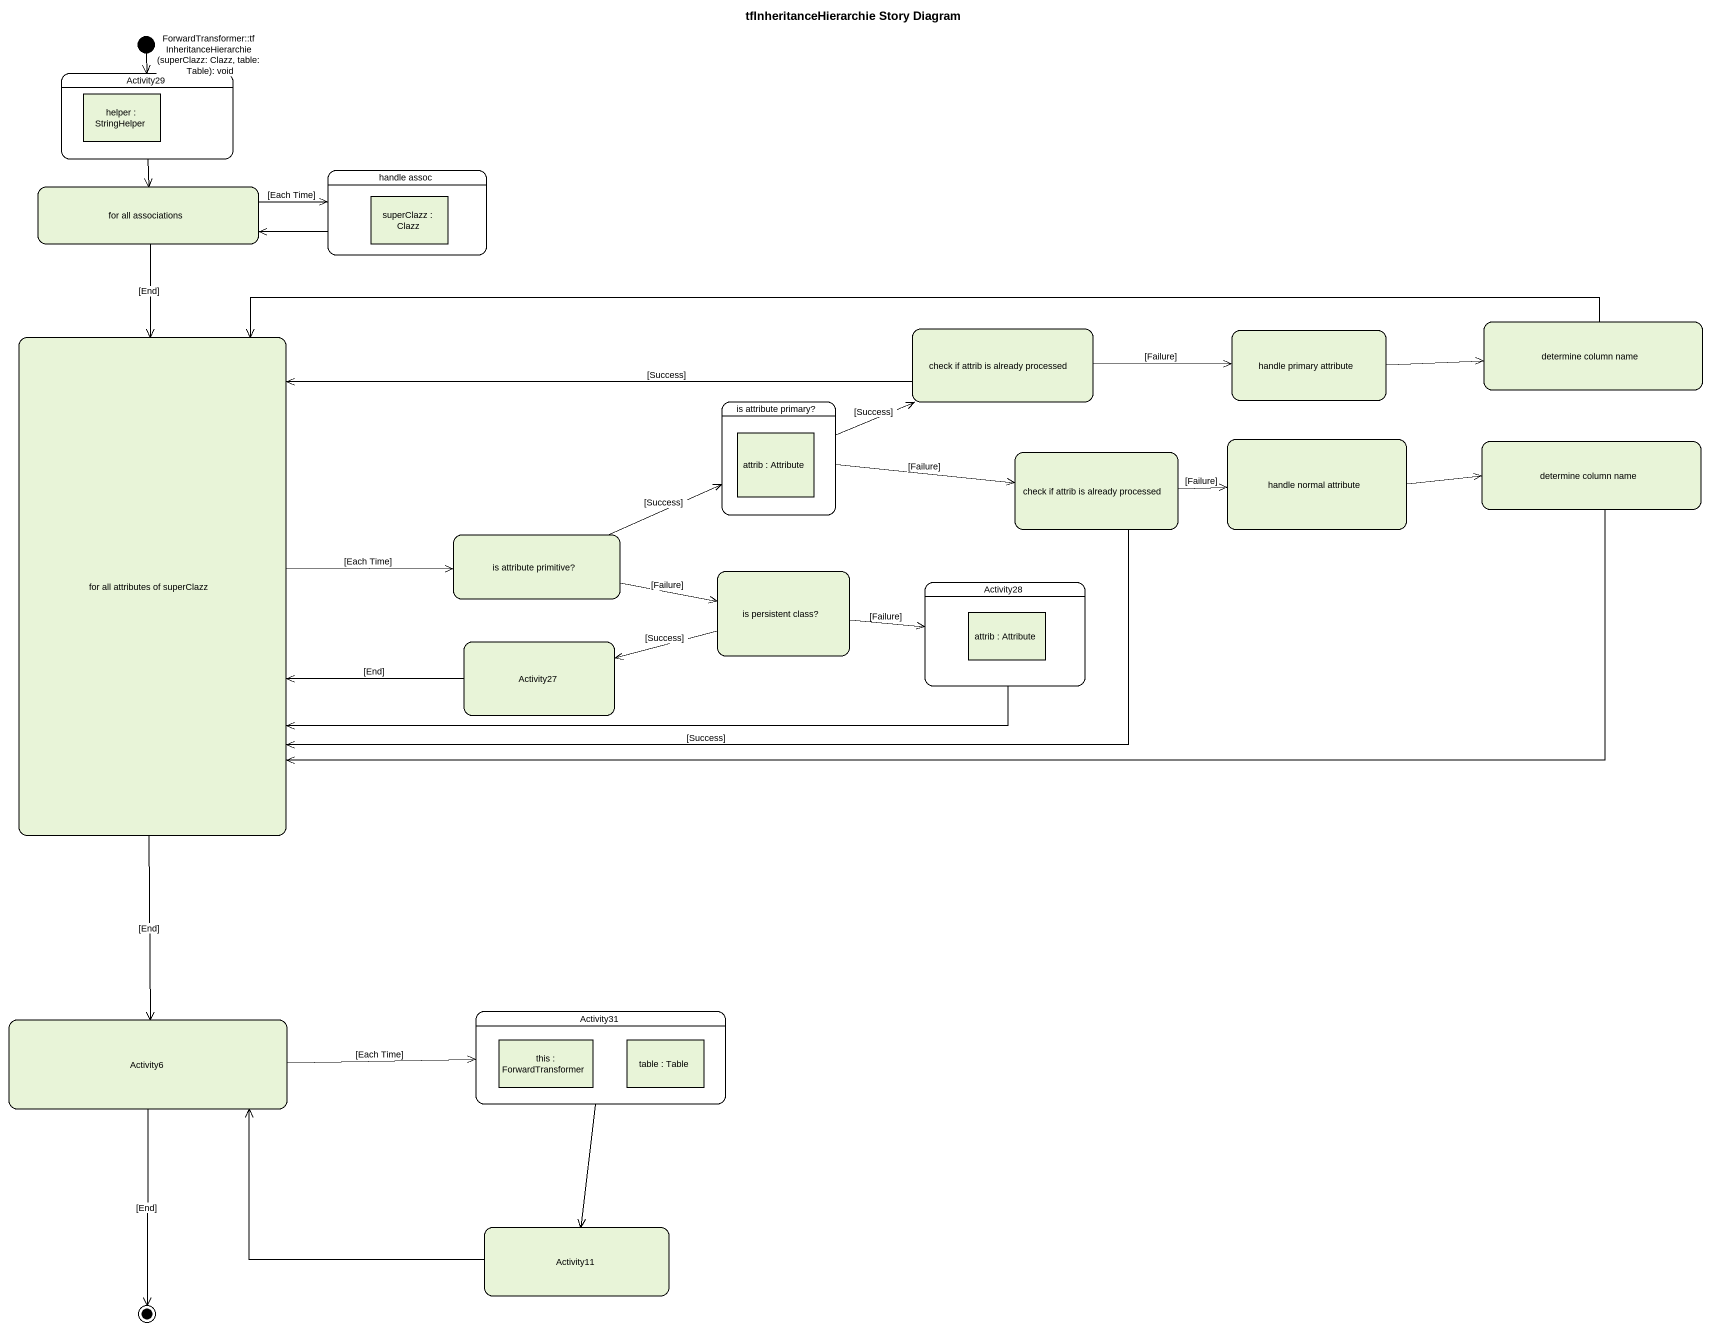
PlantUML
@startuml
title tfInheritanceHierarchie Story Diagram
hide empty description
state "ForwardTransformer::tfInheritanceHierarchie (superClazz: Clazz, table: Table): void" as ForwardTransformer <<start>>
state Activity29 {
  state "helper : StringHelper" as helper <<object>>
}
state "for all associations" as for_all_associations
state "handle assoc" as handle_assoc {
  state "superClazz : Clazz" as superClazz <<object>>
}
state "for all attributes of superClazz" as for_all_attributes_of
state "check if attrib is already processed" as check_if_attrib_is_already
state "handle primary attribute" as handle_primary_attribute
state "determine column name" as determine_column_name
state "is attribute primary?" as is_attribute_primary {
  state "attrib : Attribute" as attrib <<object>>
}
state "check if attrib is already processed" as check_if_attrib_is_already_2
state "handle normal attribute" as handle_normal_attribute
state "determine column name" as determine_column_name_2
state "is attribute primitive?" as is_attribute_primitive
state "is persistent class?" as is_persistent_class
state Activity28 {
  state "attrib : Attribute" as attrib_2 <<object>>
}
state Activity27
state Activity31 {
  state "this : ForwardTransformer" as this <<object>>
  state "table : Table" as table <<object>>
}
state Activity6
state Activity11
ForwardTransformer --> Activity29
Activity29 --> for_all_associations
for_all_associations -right-> handle_assoc : [Each Time]
for_all_associations --> for_all_attributes_of : [End]
handle_assoc -left-> for_all_associations
for_all_attributes_of -right-> is_attribute_primitive : [Each Time]
for_all_attributes_of --> Activity6 : [End]
check_if_attrib_is_already -left-> for_all_attributes_of : [Success]
check_if_attrib_is_already -right-> handle_primary_attribute : [Failure]
handle_primary_attribute -right-> determine_column_name
determine_column_name -left-> for_all_attributes_of
is_attribute_primary -right-> check_if_attrib_is_already : [Success]
is_attribute_primary -right-> check_if_attrib_is_already_2 : [Failure]
check_if_attrib_is_already_2 -left-> for_all_attributes_of : [Success]
check_if_attrib_is_already_2 -right-> handle_normal_attribute : [Failure]
handle_normal_attribute -right-> determine_column_name_2
determine_column_name_2 -left-> for_all_attributes_of
is_attribute_primitive -right-> is_attribute_primary : [Success]
is_attribute_primitive -right-> is_persistent_class : [Failure]
is_persistent_class -right-> Activity28 : [Failure]
is_persistent_class -left-> Activity27 : [Success]
Activity28 -left-> for_all_attributes_of
Activity27 -left-> for_all_attributes_of : [End]
Activity31 --> Activity11
Activity6 -right-> Activity31 : [Each Time]
Activity11 -left-> Activity6
Activity6 --> [*] : [End]
@enduml
